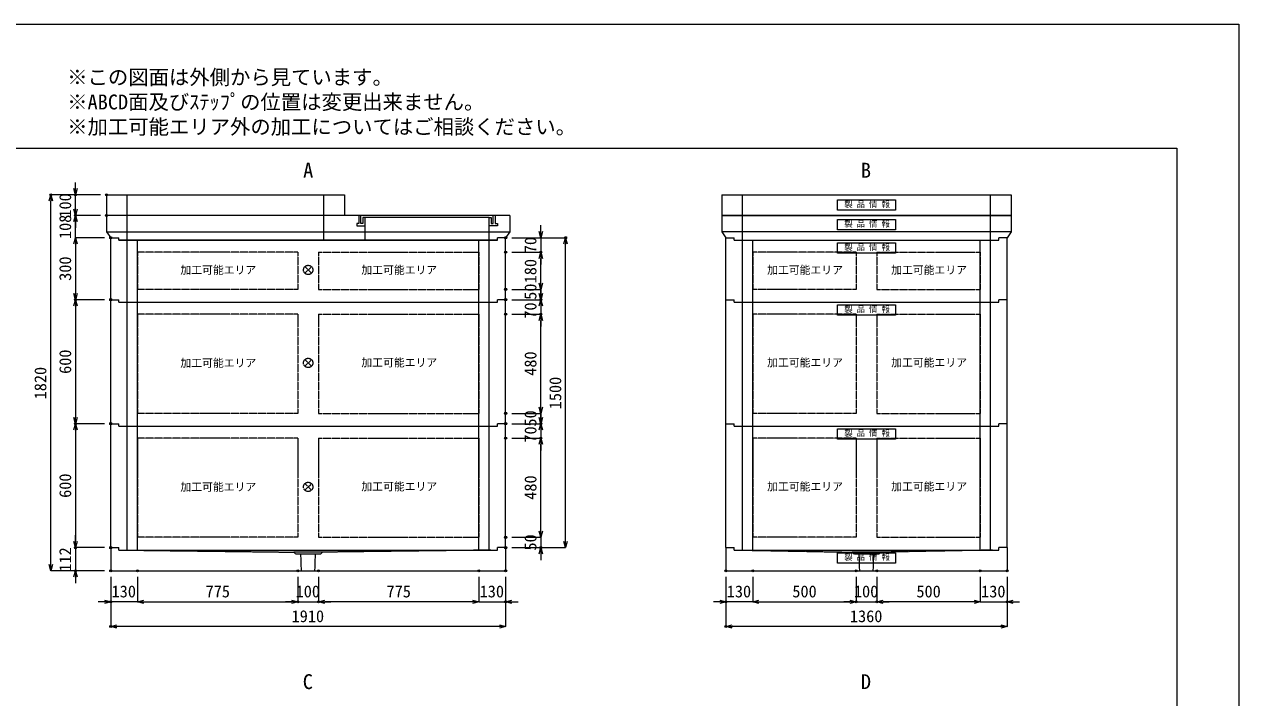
# Model space of a CAD drawing. Units: millimetres, scale not verified. Extents: x -4455 to 4455, y -3150 to 3150.
# Drawn here: x -1418 to 4455, y -109 to 3150 of the extents above; entities that cross this region are included whole.
import ezdxf
from ezdxf.enums import TextEntityAlignment as Align

# ---------------------------------------------------------------- set-up
doc = ezdxf.new("R2010")
doc.units = ezdxf.units.MM
doc.header["$LTSCALE"] = 20
doc.header["$PDMODE"] = 32
doc.header["$PDSIZE"] = 10
doc.linetypes.add('LONG_DASHED1', pattern=[7, 6, -1])
doc.linetypes.add('LONG_DOUBLE_CHAIN', pattern=[21.8, 18, -1, 0.6, -0.6, 0.6, -1])
for name, color, linetype, lineweight in [('0-0_D-TTL', 7, 'Continuous', 9), ('0-1_Defpoints', 7, 'Continuous', 9), ('0-3_D-TTL-TXT', 7, 'Continuous', 9), ('0-4_D-STR-TXT', 7, 'Continuous', 9), ('0-6_D-STR', 7, 'Continuous', 9), ('0-7_D-STR-STR4', 134, 'LONG_DASHED1', 9), ('0-8_D-STR-STR1', 7, 'LONG_DASHED1', 9), ('0-9_D-STR-DIM', 3, 'Continuous', 9), ('0-A_0', 7, 'Continuous', 9), ('0-B_D-STR-STR5', 1, 'LONG_DOUBLE_CHAIN', 9)]:
    doc.layers.add(name, color=color, linetype=linetype, lineweight=lineweight)
doc.styles.add('ＭＳ ゴシック', font='')
doc.styles.get('ＭＳ ゴシック').set_extended_font_data('MS Gothic')

# ---------------------------------------------------------------- blocks, each defined once
blk = doc.blocks.new('A$C4DE05FD1')
at = {"layer": '0-0_D-TTL', "color": 134}
for p, q in [((4000, 76000), (114800, 76000)), ((114800, 76000), (114800, 4000))]:
    blk.add_line(p, q, dxfattribs=at)
at = {"layer": '0-1_Defpoints', "color": 134}
for p, q in [((0, 84000), (118800, 84000)), ((118800, 84000), (118800, 0))]:
    blk.add_line(p, q, dxfattribs=at)
at = {"layer": '0-3_D-TTL-TXT', "style": 'ＭＳ ゴシック'}
for s, p in [('※この図面は外側から見ています。', (43260.9, 79815.7)), ('※ABCD面及びｽﾃｯﾌﾟの位置は変更出来ません。', (43260.9, 78215.7)), ('※加工可能エリア外の加工についてはご相談ください。', (43260.9, 76615.7))]:
    blk.add_text(s, height=962.2, dxfattribs=at).set_placement(p, align=Align.BOTTOM_LEFT)
blk = doc.blocks.new('A$C31CA379A')
at = {"layer": '0-4_D-STR-TXT', "style": 'ＭＳ ゴシック'}
for s, p in [('A', (-325.9, -2190.5)), ('B', (35638.6, -2190.5)), ('C', (-351.4, -35190.5)), ('D', (35638.6, -35190.5))]:
    blk.add_text(s, height=962.2, dxfattribs=at).set_placement(p, align=Align.BOTTOM_LEFT)
blk = doc.blocks.new('A$C1CAF45D9')
at = {"layer": '0-6_D-STR', "linetype": 'LONG_DASHED1'}
for p, q in [((-1500, 0), (-1500, 2400)), ((17500, 0), (17500, 2400)), ((-17500, 0), (-17500, 2200)), ((-5500, 0), (-5500, 2200))]:
    blk.add_line(p, q, dxfattribs=at)
at = {"layer": '0-6_D-STR'}
for p, q in [((19500, 820), (-19500, 820)), ((-19100, 240), (-18300, 240)), ((-18300, 0), (-18300, 240)), ((19100, 240), (18300, 240))]:
    blk.add_line(p, q, dxfattribs=at)
for points in [[(-19500, 2400), (19500, 2400), (19500, 820), (19100, 240)], [(-19500, 2400), (-19500, 820), (-19100, 240)], [(-18300, 0), (18300, 0), (18300, 240)]]:
    blk.add_lwpolyline(points, dxfattribs=at)
at = {"layer": '0-7_D-STR-STR4'}
for points in [[(-18100, 2400), (-18100, 1600), (-18300, 1600), (-18300, 1400), (-17500, 1400)], [(-17500, 2200), (-17700, 2200), (-17700, 1600), (-17900, 1600), (-17900, 2400)], [(-17500, 2200), (-5500, 2200), (-5300, 2200), (-5300, 1600), (-5100, 1600), (-5100, 2400)], [(-4900, 2400), (-4900, 1600), (-4700, 1600), (-4700, 1400), (-5500, 1400)]]:
    blk.add_lwpolyline(points, dxfattribs=at)
blk = doc.blocks.new('A$C65632407')
at = {"layer": '0-6_D-STR', "linetype": 'LONG_DASHED1'}
for p, q in [((-9500, 0), (-9500, 2000)), ((9500, 0), (9500, 2000))]:
    blk.add_line(p, q, dxfattribs=at)
at = {"layer": '0-6_D-STR'}
blk.add_line((11500, 2000), (11500, 0), dxfattribs=at)
blk.add_lwpolyline([(11500, 2000), (-11500, 2000), (-11500, 0), (11500, 0)], dxfattribs=at)
blk = doc.blocks.new('A$C0EB83927')
at = {"layer": '0-6_D-STR'}
for p, q in [((-19100, 240), (-19100, -2000)), ((-19100, 240), (-18300, 240)), ((-18300, 0), (-18300, 240)), ((18300, 0), (-18300, 0)), ((19100, 240), (18300, 240)), ((18300, 0), (18300, 240)), ((19100, 240), (19100, -2000)), ((19100, -2000), (-19100, -2000))]:
    blk.add_line(p, q, dxfattribs=at)
at = {"layer": '0-6_D-STR', "linetype": 'LONG_DASHED1'}
for p, q in [((-17680, 0), (-1400, -200)), ((17680, 0), (1400, -200)), ((-1200, -380), (-1400, -200)), ((-1400, -200), (1400, -200)), ((-1200, -380), (1200, -380)), ((-653.3, -2000), (-705, -380)), ((653.3, -2000), (705, -380)), ((1200, -380), (1400, -200))]:
    blk.add_line(p, q, dxfattribs=at)
blk = doc.blocks.new('_Open30')
at = {"layer": '0-A_0'}
blk.add_line((0, 0), (-20, 0), dxfattribs=at)
blk.add_lwpolyline([(-20, 5.36), (0, 0), (-20, -5.36)], dxfattribs=at)
blk = doc.blocks.new('A$C3FC15DFF')
at = {"layer": '0-8_D-STR-STR1', "linetype": 'Continuous'}
blk.add_lwpolyline([(-2820, 0), (2820, 0), (2820, -1000), (-2820, -1000)], close=True, dxfattribs=at)
at = {"layer": '0-8_D-STR-STR1', "style": 'ＭＳ ゴシック'}
blk.add_text('製 品 情 報', height=577.3, dxfattribs=at).set_placement((-2149.6, -882.5), align=Align.BOTTOM_LEFT)
blk = doc.blocks.new('A$C08DA0B1C')
at = {"layer": '0-6_D-STR'}
blk.add_line((-14000, 2000), (-14000, 0), dxfattribs=at)
at = {"layer": '0-6_D-STR', "linetype": 'LONG_DASHED1'}
for p, q in [((-12000, 0), (-12000, 2000)), ((12000, 0), (12000, 2000))]:
    blk.add_line(p, q, dxfattribs=at)
at = {"layer": '0-6_D-STR'}
blk.add_lwpolyline([(-14000, 2000), (14000, 2000), (14000, 0), (-14000, 0)], dxfattribs=at)
at = {"layer": '0-8_D-STR-STR1'}
blk.add_blockref('A$C3FC15DFF', (0, 1500), dxfattribs=at)
blk = doc.blocks.new('A$C2CAB0034')
at = {"layer": '0-6_D-STR', "linetype": 'LONG_DASHED1'}
for p, q in [((-12000, 0), (-12000, 2400)), ((12000, 0), (12000, 2400))]:
    blk.add_line(p, q, dxfattribs=at)
at = {"layer": '0-6_D-STR'}
for p, q in [((14000, 820), (-14000, 820)), ((-13600, 240), (-12800, 240)), ((-12800, 0), (-12800, 240)), ((13600, 240), (12800, 240))]:
    blk.add_line(p, q, dxfattribs=at)
for points in [[(-14000, 2400), (14000, 2400), (14000, 820), (13600, 240)], [(-14000, 2400), (-14000, 820), (-13600, 240)], [(-12800, 0), (12800, 0), (12800, 240)]]:
    blk.add_lwpolyline(points, dxfattribs=at)
at = {"layer": '0-8_D-STR-STR1'}
blk.add_blockref('A$C3FC15DFF', (0, 2000), dxfattribs=at)
blk = doc.blocks.new('A$C35A123D8')
at = {"layer": '0-6_D-STR'}
for p, q in [((-13600, 240), (-13600, -2000)), ((-13600, 240), (-12800, 240)), ((-12800, 0), (-12800, 240)), ((-12800, 0), (12800, 0)), ((13600, 240), (12800, 240)), ((12800, 0), (12800, 240)), ((13600, 240), (13600, -2000)), ((-13600, -2000), (13600, -2000))]:
    blk.add_line(p, q, dxfattribs=at)
at = {"layer": '0-6_D-STR', "linetype": 'LONG_DASHED1'}
for p, q in [((-12180, 0), (-1400, -200)), ((12180, 0), (1400, -200)), ((-1200, -380), (-1400, -200)), ((1400, -200), (-1400, -200)), ((1200, -380), (-1200, -380)), ((-653.3, -2000), (-705, -380)), ((653.3, -2000), (705, -380)), ((1200, -380), (1400, -200))]:
    blk.add_line(p, q, dxfattribs=at)
at = {"layer": '0-8_D-STR-STR1'}
blk.add_blockref('A$C3FC15DFF', (0, -260), dxfattribs=at)
blk = doc.blocks.new('A$C61C9604E')
at = {"layer": '0-6_D-STR'}
for p, q in [((-13600, -5760), (-13600, 240)), ((-13600, 240), (-12800, 240)), ((-12800, 0), (-12800, 240)), ((-12800, 0), (12800, 0)), ((13600, 240), (12800, 240)), ((12800, 0), (12800, 240)), ((13600, -5760), (13600, 240)), ((-13600, -5760), (-12800, -5760)), ((-12800, -6000), (-12800, -5760)), ((13600, -5760), (12800, -5760)), ((12800, -6000), (12800, -5760)), ((-12800, -6000), (12800, -6000))]:
    blk.add_line(p, q, dxfattribs=at)
at = {"layer": '0-6_D-STR', "linetype": 'LONG_DASHED1'}
for p, q in [((-12000, -6000), (-12000, 0)), ((-11000, -6000), (-11000, 0)), ((11000, -6000), (11000, 0)), ((12000, -6000), (12000, 0))]:
    blk.add_line(p, q, dxfattribs=at)
at = {"layer": '0-B_D-STR-STR5'}
for p, q in [((-11000, -1160), (-11000, -4760)), ((-1000, -1160), (-11000, -1160)), ((-1000, -1160), (-1000, -4760)), ((1000, -1160), (11000, -1160)), ((1000, -1160), (1000, -4760)), ((11000, -1160), (11000, -4760)), ((-1000, -4760), (-11000, -4760)), ((1000, -4760), (11000, -4760))]:
    blk.add_line(p, q, dxfattribs=at)
at = {"layer": '0-8_D-STR-STR1'}
blk.add_blockref('A$C3FC15DFF', (0, -260), dxfattribs=at)
blk = doc.blocks.new('A$C07d230d8')
at = {"layer": '0-6_D-STR'}
for p, q in [((-13600, -11760), (-13600, 240)), ((-13600, 240), (-12800, 240)), ((-12800, 0), (-12800, 240)), ((-12800, 0), (12800, 0)), ((13600, 240), (12800, 240)), ((12800, 0), (12800, 240)), ((13600, -11760), (13600, 240)), ((-13600, -11760), (-12800, -11760)), ((-12800, -12000), (-12800, -11760)), ((-12800, -12000), (12800, -12000)), ((13600, -11760), (12800, -11760)), ((12800, -12000), (12800, -11760))]:
    blk.add_line(p, q, dxfattribs=at)
at = {"layer": '0-6_D-STR', "linetype": 'LONG_DASHED1'}
for p, q in [((-12000, -12000), (-12000, 0)), ((-11000, -12000), (-11000, 0)), ((11000, -12000), (11000, 0)), ((12000, -12000), (12000, 0))]:
    blk.add_line(p, q, dxfattribs=at)
at = {"layer": '0-B_D-STR-STR5'}
for p, q in [((-11000, -1160), (-11000, -10760)), ((-1000, -1160), (-11000, -1160)), ((-1000, -1160), (-1000, -10760)), ((1000, -1160), (11000, -1160)), ((1000, -1160), (1000, -10760)), ((11000, -1160), (11000, -10760)), ((-1000, -10760), (-11000, -10760)), ((1000, -10760), (11000, -10760))]:
    blk.add_line(p, q, dxfattribs=at)
at = {"layer": '0-8_D-STR-STR1'}
blk.add_blockref('A$C3FC15DFF', (0, -260), dxfattribs=at)
blk = doc.blocks.new('A$C1C640AAB')
at = {"layer": '0-B_D-STR-STR5'}
for p, q in [((-318.2, -318.2), (318.2, 318.2)), ((-318.2, 318.2), (318.2, -318.2))]:
    blk.add_line(p, q, dxfattribs=at)
blk.add_circle((0, 0), 450, dxfattribs=at)
blk = doc.blocks.new('A$C25BF593D')
at = {"layer": '0-6_D-STR'}
for p, q in [((-19100, -5760), (-19100, 240)), ((-19100, 240), (-18300, 240)), ((-18300, 0), (-18300, 240)), ((-18300, 0), (18300, 0)), ((19100, 240), (18300, 240)), ((18300, 0), (18300, 240)), ((19100, -5760), (19100, 240)), ((-19100, -5760), (-18300, -5760)), ((-18300, -6000), (-18300, -5760)), ((19100, -5760), (18300, -5760)), ((18300, -6000), (18300, -5760)), ((-18300, -6000), (18300, -6000))]:
    blk.add_line(p, q, dxfattribs=at)
at = {"layer": '0-6_D-STR', "linetype": 'LONG_DASHED1'}
for p, q in [((-17500, -6000), (-17500, 0)), ((-16500, -6000), (-16500, 0)), ((16500, -6000), (16500, 0)), ((17500, -6000), (17500, 0))]:
    blk.add_line(p, q, dxfattribs=at)
at = {"layer": '0-B_D-STR-STR5'}
for p, q in [((-16500, -1160), (-16500, -4760)), ((-1000, -1160), (-16500, -1160)), ((-1000, -1160), (-1000, -4760)), ((1000, -1160), (16500, -1160)), ((1000, -1160), (1000, -4760)), ((16500, -1160), (16500, -4760)), ((-1000, -4760), (-16500, -4760)), ((1000, -4760), (16500, -4760))]:
    blk.add_line(p, q, dxfattribs=at)
blk = doc.blocks.new('A$Cf147d90f')
at = {"layer": '0-6_D-STR'}
blk.add_blockref('A$C25BF593D', (0, 0), dxfattribs=at)
at = {"layer": '0-B_D-STR-STR5'}
blk.add_blockref('A$C1C640AAB', (0, -2880), dxfattribs=at)
blk = doc.blocks.new('A$Cdb0822c0')
at = {"layer": '0-6_D-STR'}
for p, q in [((-19100, -11760), (-19100, 240)), ((-19100, 240), (-18300, 240)), ((-18300, 0), (-18300, 240)), ((-18300, 0), (18300, 0)), ((19100, 240), (18300, 240)), ((18300, 0), (18300, 240)), ((19100, -11760), (19100, 240)), ((-19100, -11760), (-18300, -11760)), ((-18300, -12000), (-18300, -11760)), ((-18300, -12000), (18300, -12000)), ((19100, -11760), (18300, -11760)), ((18300, -12000), (18300, -11760))]:
    blk.add_line(p, q, dxfattribs=at)
at = {"layer": '0-6_D-STR', "linetype": 'LONG_DASHED1'}
for p, q in [((-17500, -12000), (-17500, 0)), ((-16500, -12000), (-16500, 0)), ((16500, -12000), (16500, 0)), ((17500, -12000), (17500, 0))]:
    blk.add_line(p, q, dxfattribs=at)
at = {"layer": '0-B_D-STR-STR5'}
for p, q in [((-16500, -1160), (-16500, -10760)), ((-1000, -1160), (-16500, -1160)), ((-1000, -1160), (-1000, -10760)), ((1000, -1160), (16500, -1160)), ((1000, -1160), (1000, -10760)), ((16500, -1160), (16500, -10760)), ((-1000, -10760), (-16500, -10760)), ((1000, -10760), (16500, -10760))]:
    blk.add_line(p, q, dxfattribs=at)
blk = doc.blocks.new('A$C7255e023')
at = {"layer": '0-6_D-STR'}
blk.add_blockref('A$Cdb0822c0', (0, 0), dxfattribs=at)
at = {"layer": '0-B_D-STR-STR5'}
blk.add_blockref('A$C1C640AAB', (0, -5880), dxfattribs=at)

msp = doc.modelspace()

# ---------------------------------------------------------------- linework, layer by layer
at = {"layer": '0-1_Defpoints'}
for p in [(-1290, 2325), (-1170, 2325), (-1020, 2325), (-1170, 2225), (-1020, 2225), (-1000, 2117), (-1000, 2117), (910, 2117), (910, 2117), (1200, 2117), (910, 2047), (1080, 2047), (-1170, 1817), (-1000, 1817), (-1000, 1817), (910, 1867), (910, 1817), (910, 1817), (1080, 1817), (910, 1747), (1080, 1747), (1080, 1747), (910, 1267), (-1170, 1217), (-1000, 1217), (-1000, 1217), (910, 1217), (910, 1217), (1080, 1217), (910, 1147), (1080, 1147), (1080, 1147), (910, 667), (-1170, 617), (-1000, 617), (-1000, 617), (910, 617), (1080, 617), (-1170, 505), (-1000, 505), (-1000, 505), (-1000, 505), (-1000, 505), (-870, 505), (-95, 505), (5, 505), (780, 505), (910, 505), (1975, 505), (1975, 505), (2105, 505), (2605, 505), (2705, 505), (3205, 505), (3335, 505), (-1000, 355), (-95, 355), (5, 355), (910, 355), (1975, 355), (2605, 355), (2705, 355), (3335, 355), (-1000, 235), (1975, 235)]:
    msp.add_point(p, dxfattribs=at)
at = {"layer": '0-9_D-STR-DIM'}
for p, q in [((-1170, 2355), (-1170, 2385)), ((-1050, 2325), (-1290, 2325)), ((-1290, 535), (-1290, 2295)), ((-1050, 2325), (-1170, 2325)), ((-1170, 2225), (-1170, 2325)), ((-1170, 2255), (-1170, 2285)), ((-1050, 2225), (-1170, 2225)), ((-1170, 2117), (-1170, 2225)), ((-1050, 2225), (-1170, 2225)), ((-1170, 2195), (-1170, 2165)), ((1080, 2147), (1080, 2177)), ((-1030, 2117), (-1170, 2117)), ((-1030, 2117), (-1170, 2117)), ((940, 2117), (1200, 2117)), ((940, 2117), (1080, 2117)), ((1080, 2117), (1080, 2047)), ((-1170, 2087), (-1170, 2057)), ((-1170, 2087), (-1170, 1847)), ((1200, 647), (1200, 2087)), ((940, 2047), (1080, 2047)), ((940, 2047), (1080, 2047)), ((1080, 1897), (1080, 2017)), ((1080, 2017), (1080, 1987)), ((1080, 1897), (1080, 1927)), ((940, 1867), (1080, 1867)), ((940, 1867), (1080, 1867)), ((1080, 1847), (1080, 1877)), ((1080, 1867), (1080, 1817)), ((-1030, 1817), (-1170, 1817)), ((-1030, 1817), (-1170, 1817)), ((-1170, 1787), (-1170, 1247)), ((940, 1817), (1080, 1817)), ((940, 1817), (1080, 1817)), ((1080, 1817), (1080, 1747)), ((1080, 1787), (1080, 1757)), ((940, 1747), (1080, 1747)), ((940, 1747), (1080, 1747)), ((1080, 1297), (1080, 1717)), ((1080, 1717), (1080, 1687)), ((1080, 1297), (1080, 1327)), ((940, 1267), (1080, 1267)), ((940, 1267), (1080, 1267)), ((1080, 1247), (1080, 1277)), ((1080, 1267), (1080, 1217)), ((-1030, 1217), (-1170, 1217)), ((-1030, 1217), (-1170, 1217)), ((-1170, 1187), (-1170, 647)), ((940, 1217), (1080, 1217)), ((940, 1217), (1080, 1217)), ((1080, 1217), (1080, 1147)), ((1080, 1187), (1080, 1157)), ((940, 1147), (1080, 1147)), ((940, 1147), (1080, 1147)), ((1080, 697), (1080, 1117)), ((1080, 1117), (1080, 1087)), ((1080, 697), (1080, 727)), ((-1170, 647), (-1170, 677)), ((940, 667), (1080, 667)), ((940, 667), (1080, 667)), ((1080, 667), (1080, 617)), ((-1030, 617), (-1170, 617)), ((-1170, 617), (-1170, 505)), ((-1030, 617), (-1170, 617)), ((940, 617), (1200, 617)), ((940, 617), (1080, 617)), ((1080, 587), (1080, 557)), ((-1030, 505), (-1290, 505)), ((-1030, 505), (-1170, 505)), ((-1170, 475), (-1170, 445)), ((-1000, 475), (-1000, 235)), ((-1000, 475), (-1000, 355)), ((-870, 475), (-870, 355)), ((-870, 475), (-870, 355)), ((-95, 475), (-95, 355)), ((-95, 475), (-95, 355)), ((5, 475), (5, 355)), ((5, 475), (5, 355)), ((780, 475), (780, 355)), ((780, 475), (780, 355)), ((910, 475), (910, 355)), ((910, 475), (910, 235)), ((1975, 475), (1975, 235)), ((1975, 475), (1975, 355)), ((2105, 475), (2105, 355)), ((2105, 475), (2105, 355)), ((2605, 475), (2605, 355)), ((2605, 475), (2605, 355)), ((2705, 475), (2705, 355)), ((2705, 475), (2705, 355)), ((3205, 475), (3205, 355)), ((3205, 475), (3205, 355)), ((3335, 475), (3335, 355)), ((3335, 475), (3335, 235)), ((-1030, 355), (-1060, 355)), ((-870, 355), (-1000, 355)), ((-840, 355), (-125, 355)), ((-840, 355), (-810, 355)), ((-125, 355), (-155, 355)), ((-95, 355), (5, 355)), ((750, 355), (35, 355)), ((35, 355), (65, 355)), ((750, 355), (720, 355)), ((780, 355), (910, 355)), ((940, 355), (970, 355)), ((1945, 355), (1915, 355)), ((2105, 355), (1975, 355)), ((2135, 355), (2575, 355)), ((2135, 355), (2165, 355)), ((2575, 355), (2545, 355)), ((2605, 355), (2705, 355)), ((3175, 355), (2735, 355)), ((2735, 355), (2765, 355)), ((3175, 355), (3145, 355)), ((3205, 355), (3335, 355)), ((3365, 355), (3395, 355)), ((880, 235), (-970, 235)), ((3305, 235), (2005, 235))]:
    msp.add_line(p, q, dxfattribs=at)

# ---------------------------------------------------------------- block references
at = {"layer": '0-0_D-TTL', "xscale": 0.075, "yscale": 0.075}
msp.add_blockref('A$C4DE05FD1', (-4455, -3150), dxfattribs=at)
at = {"layer": '0-4_D-STR-TXT', "xscale": 0.075, "yscale": 0.075}
msp.add_blockref('A$C31CA379A', (-45, 2550), dxfattribs=at)
msp.add_blockref('A$C31CA379A', (-45, 2550), dxfattribs=at)
at = {"layer": '0-6_D-STR', "yscale": 0.05}
for name, p, xscale in [('A$C65632407', (-445, 2225), -0.05), ('A$C08DA0B1C', (2655, 2225), 0.05), ('A$C1CAF45D9', (-45, 2105), -0.05), ('A$C2CAB0034', (2655, 2105), 0.05), ('A$Cf147d90f', (-45, 2105), 0.05), ('A$C61C9604E', (2655, 2105), 0.05), ('A$C7255e023', (-45, 1805), 0.05), ('A$C07d230d8', (2655, 1805), 0.05), ('A$C7255e023', (-45, 1205), 0.05), ('A$C07d230d8', (2655, 1205), 0.05), ('A$C0EB83927', (-45, 605), -0.05), ('A$C35A123D8', (2655, 605), 0.05)]:
    msp.add_blockref(name, p, dxfattribs=dict(at, xscale=xscale))
at = {"layer": '0-9_D-STR-DIM', "xscale": 1.5, "yscale": 1.5}
for p, rotation in [((-1170, 2325), 270), ((-1290, 2325), 90), ((-1170, 2225), 270), ((-1170, 2225), 90), ((-1170, 2117), 90), ((-1170, 2117), 90), ((1080, 2117), 270), ((1200, 2117), 90), ((1080, 2047), 90), ((1080, 2047), 90), ((1080, 1867), 270), ((1080, 1867), 270), ((-1170, 1817), 270), ((1080, 1817), 270), ((-1170, 1817), 90), ((1080, 1817), 90), ((1080, 1747), 90), ((1080, 1747), 90), ((1080, 1267), 270), ((1080, 1267), 270), ((-1170, 1217), 270), ((1080, 1217), 270), ((-1170, 1217), 90), ((1080, 1217), 90), ((1080, 1147), 90), ((1080, 1147), 90), ((-1170, 617), 270), ((-1170, 617), 270), ((1080, 667), 270), ((1080, 667), 270), ((1200, 617), 270), ((1080, 617), 90), ((-1290, 505), 270), ((-1170, 505), 90), ((-870, 355), 180), ((-870, 355), 180), ((5, 355), 180), ((5, 355), 180), ((910, 355), 180), ((2105, 355), 180), ((2105, 355), 180), ((2705, 355), 180), ((2705, 355), 180), ((3335, 355), 180), ((-1000, 235), 180), ((1975, 235), 180)]:
    msp.add_blockref('_Open30', p, dxfattribs=dict(at, rotation=rotation))
for p in [(-1000, 355), (-95, 355), (-95, 355), (780, 355), (780, 355), (1975, 355), (2605, 355), (2605, 355), (3205, 355), (3205, 355), (910, 235), (3335, 235)]:
    msp.add_blockref('_Open30', p, dxfattribs=at)

# ---------------------------------------------------------------- texts
at = {"layer": '0-9_D-STR-DIM', "style": 'ＭＳ ゴシック'}
for s, p in [('100', (-1173.9, 2214.22)), ('108', (-1173.9, 2110.67)), ('70', (1076.1, 2042.1)), ('300', (-1173.9, 1908.35)), ('180', (1076.1, 1896.22)), ('50', (1076.1, 1816.37)), ('70', (1076.1, 1725.18)), ('600', (-1173.9, 1457.9)), ('480', (1076.1, 1448.8)), ('1820', (-1293.9, 1334.72)), ('1500', (1196.1, 1286.72)), ('50', (1076.1, 1202.85)), ('70', (1076.1, 1125.18)), ('600', (-1173.9, 857.9)), ('480', (1076.1, 848.8)), ('50', (1076.1, 602.85)), ('112', (-1173.9, 500.85))]:
    msp.add_text(s, height=57.77, rotation=90, dxfattribs=at).set_placement(p, align=Align.BOTTOM_LEFT)
for s, p in [('130', (-995.78, 358.9)), ('775', (-541.12, 358.9)), ('100', (-105.78, 358.9)), ('775', (333.88, 358.9)), ('130', (784.22, 358.9)), ('130', (1979.22, 358.9)), ('500', (2296.35, 358.9)), ('100', (2594.22, 358.9)), ('500', (2896.35, 358.9)), ('130', (3209.22, 358.9)), ('1910', (-125.28, 238.9)), ('1360', (2574.72, 238.9))]:
    msp.add_text(s, height=57.77, dxfattribs=at).set_placement(p, align=Align.BOTTOM_LEFT)
at = {"layer": '0-B_D-STR-STR5', "style": 'ＭＳ ゴシック'}
for p in [(-662.98, 1930.03), (212.02, 1930.03), (2174.52, 1930.03), (2774.52, 1930.03), (-662.98, 1480.03), (212.02, 1482.03), (2174.52, 1482.03), (2774.52, 1482.03), (-662.98, 880.03), (212.02, 882.03), (2174.52, 882.03), (2774.52, 882.03)]:
    msp.add_text('加工可能エリア', height=38.42, dxfattribs=at).set_placement(p, align=Align.BOTTOM_LEFT)

doc.saveas('drawing.dxf')
